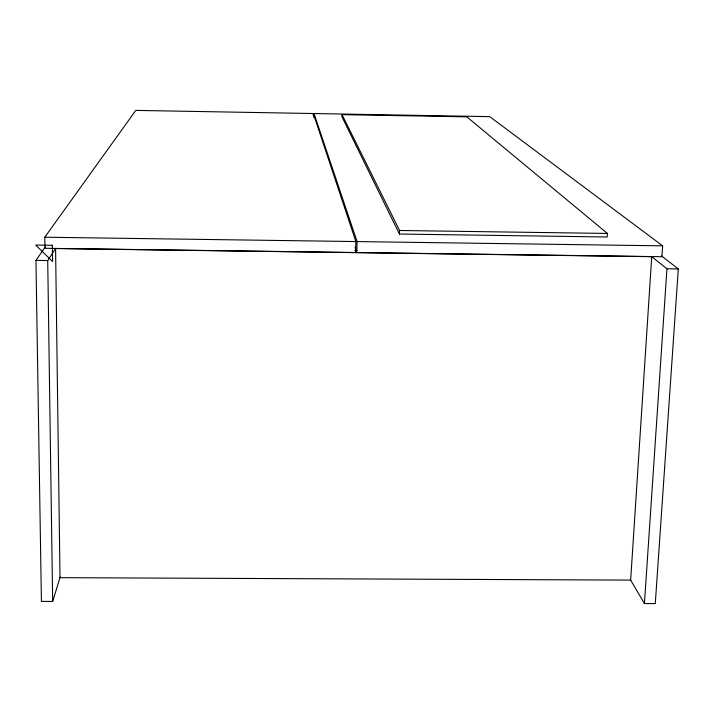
<?xml version="1.0" encoding="UTF-8"?>
<svg xmlns="http://www.w3.org/2000/svg" width="714" height="714" viewBox="0 0 714 714"><rect width="100%" height="100%" fill="white"/><g stroke="black" fill="none" stroke-linecap="round" stroke-linejoin="round"><path stroke-width="1.07" d="M313.259 115.659L313.303 113.526L135.776 110.402L44.803 237.218L44.964 248.285L355.563 252.524L355.849 241.555L313.303 113.526M313.928 117.801L314.008 113.544L489.733 116.641L662.637 245.839L661.914 256.701L356.795 252.542L355.081 247.24M342.015 114.651L341.961 116.81L399.438 234.04L607.195 236.994L607.4 233.451L466.831 116.846L342.015 114.651L399.554 230.479L399.438 234.04M356.795 252.542L357.08 241.573L314.008 113.544M661.557 255.969L678.3 268.928L655.282 603.598L644.421 603.562L666.947 268.776L651.293 256.326M45.455 246.669L35.95 260.396L41.412 601.402L52.657 601.447L60.208 577.01M52.657 601.447L47.722 260.548L55.674 248.418M354.697 250.56L356.929 250.596M35.95 260.396L47.722 260.548M666.947 268.776L678.3 268.928M399.554 230.479L607.4 233.451M44.803 237.218L355.849 241.555M357.08 241.573L662.637 245.839M630.328 579.545L644.421 603.562M651.73 256.683L630.658 580.098L60.003 577.671L55.585 248.552L651.73 256.683M52.345 245.286L35.7 245.054L52.568 261.502L52.345 245.286"/></g></svg>
